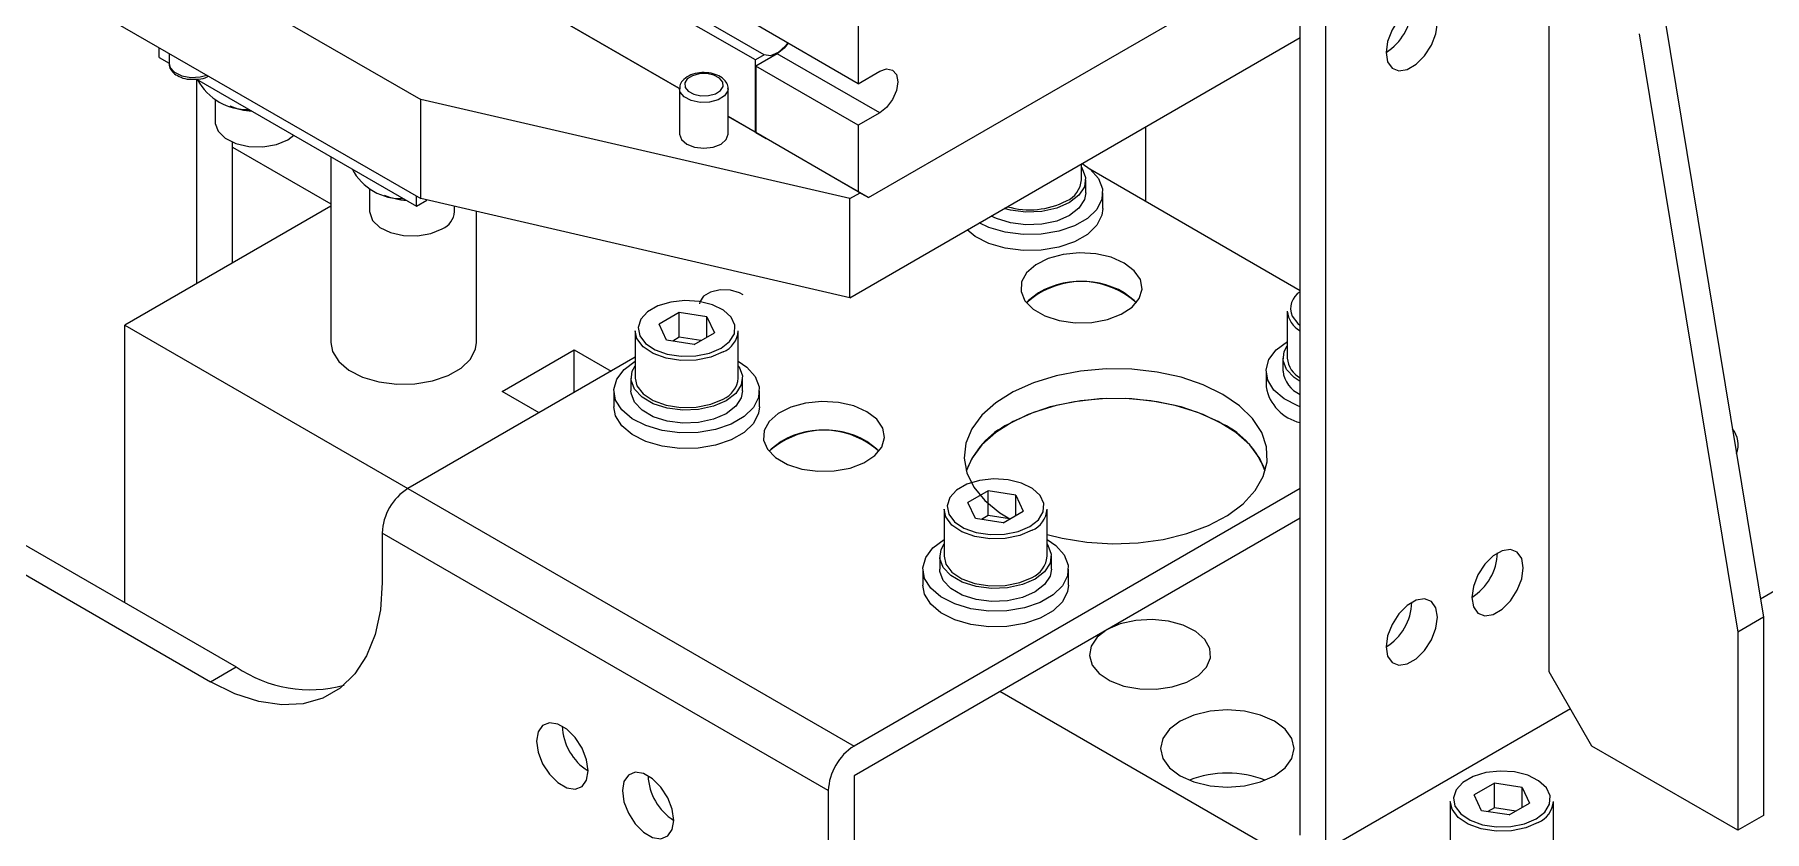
# Model space of a CAD drawing. Header units: millimetres. Extents: x 169 to 14583, y -399 to 10804.
# Drawn here: x 2165.1 to 2307.7, y 7205.3 to 7270.9 of the extents above; entities that cross this region are included whole.
import ezdxf

# ---------------------------------------------------------------- set-up
doc = ezdxf.new("R2010")
doc.units = ezdxf.units.MM
doc.header["$LTSCALE"] = 35

msp = doc.modelspace()

# ---------------------------------------------------------------- linework, layer by layer
at = {"color": 7, "linetype": 'Continuous', "lineweight": 18}
for p, q in [((2225.252, 7269.28), (2171.501, 7300.309)), ((2224.523, 7268.859), (2170.718, 7299.92)), ((2218.218, 7266.538), (2165.261, 7297.109)), ((2165.262, 7297.11), (2218.218, 7266.538)), ((2269.424, 7204.968), (2269.424, 7287.241)), ((2271.546, 7203.744), (2271.546, 7286.016)), ((2165.126, 7283.962), (2196.946, 7265.592)), ((2233.857, 7257.51), (2269.424, 7278.043)), ((2289.931, 7218.44), (2289.931, 7277.231)), ((2165.126, 7275.796), (2196.946, 7257.427)), ((2233.008, 7273.269), (2233.008, 7266.9)), ((2233.008, 7266.9), (2224.559, 7271.778)), ((2299.478, 7272.224), (2307.608, 7222.932)), ((2232.301, 7249.263), (2269.424, 7270.694)), ((2297.356, 7270.999), (2305.487, 7221.708)), ((2175.379, 7269.06), (2175.379, 7269.877)), ((2175.379, 7269.06), (2176.208, 7268.582)), ((2176.208, 7269.399), (2176.208, 7268.57)), ((2225.252, 7269.28), (2224.523, 7268.859)), ((2224.523, 7262.899), (2224.523, 7268.859)), ((2226.326, 7269.369), (2224.559, 7268.349)), ((2234.776, 7264.491), (2226.326, 7269.369)), ((2233.008, 7263.471), (2224.559, 7268.349)), ((2224.559, 7268.349), (2224.559, 7262.878)), ((2233.008, 7266.9), (2234.776, 7267.921)), ((2178.473, 7267.274), (2196.592, 7256.814)), ((2178.505, 7250.451), (2178.505, 7267.255)), ((2218.281, 7266.491), (2218.281, 7262.735)), ((2222.281, 7266.49), (2222.257, 7266.316)), ((2222.281, 7262.735), (2222.281, 7266.491)), ((2180.011, 7265.57), (2180.011, 7263.712)), ((2232.301, 7257.428), (2196.946, 7265.592)), ((2196.946, 7257.427), (2196.946, 7265.592)), ((2234.776, 7264.491), (2233.008, 7263.471)), ((2222.281, 7264.193), (2224.523, 7262.899)), ((2225.372, 7262.409), (2222.281, 7264.193)), ((2233.008, 7263.471), (2233.008, 7258)), ((2256.697, 7257.219), (2256.697, 7263.346)), ((2181.434, 7252.141), (2181.434, 7262.085)), ((2181.434, 7261.679), (2189.532, 7257.005)), ((2185.986, 7262.283), (2186.487, 7262.648)), ((2224.523, 7262.899), (2224.559, 7262.878)), ((2233.008, 7258), (2224.559, 7262.878)), ((2224.559, 7262.878), (2225.407, 7262.388)), ((2233.857, 7257.51), (2225.407, 7262.388)), ((2189.532, 7260.89), (2189.532, 7245.584)), ((2251.401, 7258.974), (2251.401, 7260.289)), ((2251.751, 7257.913), (2251.751, 7258.974)), ((2252.095, 7259.875), (2269.424, 7249.871)), ((2192.739, 7258.222), (2192.739, 7256.364)), ((2196.592, 7256.814), (2196.592, 7257.631)), ((2232.301, 7249.263), (2196.946, 7257.427)), ((2232.301, 7257.428), (2233.15, 7257.918)), ((2232.301, 7249.263), (2232.301, 7257.428)), ((2233.008, 7258), (2233.857, 7257.51)), ((2253.151, 7256.606), (2253.151, 7257.913)), ((2189.532, 7256.816), (2172.551, 7247.013)), ((2196.592, 7256.814), (2197.452, 7257.31)), ((2199.739, 7256.364), (2199.739, 7256.782)), ((2201.532, 7245.584), (2201.532, 7256.368)), ((2218.256, 7248.044), (2216.589, 7247.081)), ((2220.534, 7247.691), (2218.256, 7248.044)), ((2218.256, 7246.002), (2218.256, 7248.044)), ((2220.534, 7247.691), (2221.144, 7246.377)), ((2220.534, 7246.024), (2220.534, 7247.691)), ((2268.356, 7248.157), (2268.356, 7244.279)), ((2172.551, 7224.15), (2172.551, 7247.013)), ((2172.551, 7247.013), (2195.885, 7233.543)), ((2214.616, 7246.525), (2214.616, 7242.646)), ((2217.199, 7245.766), (2216.589, 7247.081)), ((2218.256, 7246.002), (2217.71, 7245.687)), ((2220.022, 7245.729), (2218.256, 7246.002)), ((2219.477, 7245.414), (2221.144, 7246.377)), ((2223.116, 7242.646), (2223.116, 7246.525)), ((2203.664, 7241.543), (2209.603, 7244.972)), ((2209.603, 7244.972), (2212.643, 7243.217)), ((2209.603, 7241.462), (2209.603, 7244.972)), ((2219.477, 7245.414), (2217.199, 7245.766)), ((2214.616, 7244.356), (2195.885, 7233.543)), ((2266.606, 7243.217), (2266.606, 7241.911)), ((2268.006, 7244.279), (2268.006, 7243.217)), ((2214.266, 7242.646), (2214.266, 7241.585)), ((2223.466, 7241.585), (2223.466, 7242.646)), ((2206.704, 7239.788), (2203.664, 7241.543)), ((2212.866, 7241.585), (2212.866, 7240.278)), ((2224.866, 7240.278), (2224.866, 7241.585)), ((2195.885, 7233.543), (2232.655, 7212.316)), ((2269.424, 7233.543), (2232.655, 7212.316)), ((2243.712, 7233.348), (2242.045, 7232.386)), ((2245.989, 7232.996), (2243.712, 7233.348)), ((2243.712, 7231.307), (2243.712, 7233.348)), ((2240.072, 7231.829), (2240.072, 7227.951)), ((2242.655, 7231.071), (2242.045, 7232.386)), ((2245.989, 7232.996), (2246.6, 7231.681)), ((2245.989, 7231.329), (2245.989, 7232.996)), ((2248.572, 7227.951), (2248.572, 7231.829)), ((2269.424, 7231.093), (2232.655, 7209.867)), ((2244.932, 7230.719), (2242.655, 7231.071)), ((2243.712, 7231.307), (2243.166, 7230.992)), ((2245.478, 7231.034), (2243.712, 7231.307)), ((2244.932, 7230.719), (2246.6, 7231.681)), ((2162.702, 7229.836), (2181.743, 7218.844)), ((2230.534, 7208.642), (2193.764, 7229.869)), ((2193.764, 7229.869), (2193.764, 7225.786)), ((2160.58, 7228.612), (2179.622, 7217.619)), ((2239.722, 7227.951), (2239.722, 7226.889)), ((2248.922, 7226.889), (2248.922, 7227.951)), ((2238.322, 7226.889), (2238.322, 7225.583)), ((2250.322, 7225.583), (2250.322, 7226.889)), ((2310.437, 7226.195), (2307.363, 7224.421)), ((2307.608, 7222.932), (2305.487, 7221.708)), ((2307.608, 7222.932), (2307.608, 7206.601)), ((2305.487, 7221.708), (2305.487, 7205.377)), ((2179.622, 7217.619), (2181.743, 7218.844)), ((2293.466, 7212.316), (2289.931, 7218.44)), ((2306.194, 7181.292), (2244.676, 7216.806)), ((2291.698, 7215.378), (2271.546, 7203.744)), ((2305.487, 7205.377), (2293.466, 7212.316)), ((2232.655, 7209.867), (2232.655, 7199.31)), ((2285.431, 7209.264), (2283.764, 7208.302)), ((2287.709, 7208.912), (2285.431, 7209.264)), ((2285.431, 7207.223), (2285.431, 7209.264)), ((2287.709, 7208.912), (2288.319, 7207.597)), ((2287.709, 7207.245), (2287.709, 7208.912)), ((2230.534, 7208.642), (2230.534, 7198.085)), ((2281.791, 7207.745), (2281.791, 7203.867)), ((2284.374, 7206.987), (2283.764, 7208.302)), ((2286.652, 7206.635), (2288.319, 7207.597)), ((2290.291, 7203.867), (2290.291, 7207.745)), ((2286.652, 7206.635), (2284.374, 7206.987)), ((2285.431, 7207.223), (2284.885, 7206.908)), ((2287.197, 7206.95), (2285.431, 7207.223)), ((2307.608, 7206.601), (2305.487, 7205.377))]:
    msp.add_line(p, q, dxfattribs=at)
at = {"color": 7, "linetype": 'Continuous', "lineweight": 18, "flags": 128}
for points in [[(2280.738, 7271.924), (2280.61, 7272.688), (2280.242, 7273.212), (2279.678, 7273.433), (2278.985, 7273.325), (2278.248, 7272.899), (2277.556, 7272.209), (2276.992, 7271.336), (2276.623, 7270.387), (2276.496, 7269.475), (2276.623, 7268.711), (2276.992, 7268.187), (2277.556, 7267.966), (2278.248, 7268.075), (2278.985, 7268.5), (2279.678, 7269.19), (2280.242, 7270.063), (2280.61, 7271.012), (2280.738, 7271.924)], [(2227.19, 7270.259), (2227.009, 7270.018), (2226.406, 7269.462), (2225.784, 7269.2), (2225.252, 7269.28)], [(2227.226, 7270.239), (2226.895, 7269.828), (2226.326, 7269.369)], [(2176.208, 7268.57), (2176.29, 7268.242), (2176.654, 7267.843), (2177.254, 7267.556), (2178, 7267.422), (2178.777, 7267.464), (2179.311, 7267.607)], [(2221.862, 7266.678), (2221.834, 7267.038), (2221.57, 7267.364), (2221.11, 7267.608), (2220.523, 7267.731), (2219.899, 7267.715), (2219.334, 7267.562), (2218.912, 7267.297), (2218.699, 7266.958), (2218.727, 7266.598), (2218.991, 7266.271), (2219.451, 7266.028), (2220.038, 7265.905), (2220.662, 7265.921), (2221.227, 7266.073), (2221.649, 7266.339), (2221.862, 7266.678)], [(2234.776, 7267.921), (2235.344, 7268.118), (2235.826, 7268.025), (2236.148, 7267.654), (2236.261, 7267.063), (2236.148, 7266.342), (2235.826, 7265.6), (2235.344, 7264.95), (2234.776, 7264.491)], [(2222.257, 7266.316), (2221.991, 7265.893), (2221.464, 7265.56), (2220.757, 7265.37), (2219.977, 7265.35), (2219.244, 7265.504), (2218.668, 7265.808), (2218.338, 7266.216), (2218.281, 7266.49)], [(2180.011, 7263.712), (2180.014, 7263.628), (2180.25, 7262.977), (2180.84, 7262.406), (2181.719, 7261.976), (2182.793, 7261.734), (2183.944, 7261.707), (2185.048, 7261.896), (2185.986, 7262.283)], [(2218.281, 7262.735), (2218.433, 7262.293), (2218.866, 7261.919), (2219.515, 7261.668), (2220.281, 7261.58), (2221.046, 7261.668), (2221.695, 7261.919), (2222.128, 7262.293), (2222.281, 7262.735)], [(2251.46, 7260.323), (2252.113, 7259.86), (2252.796, 7259.086), (2253.124, 7258.239), (2253.077, 7257.371), (2252.657, 7256.537), (2251.892, 7255.79), (2250.828, 7255.176), (2249.533, 7254.734), (2248.089, 7254.492), (2246.586, 7254.464), (2245.118, 7254.654), (2243.778, 7255.048), (2242.976, 7255.425)], [(2251.401, 7259.99), (2251.461, 7259.902), (2251.739, 7259.164), (2251.645, 7258.41), (2251.188, 7257.702), (2250.403, 7257.097), (2249.355, 7256.644), (2248.128, 7256.379), (2246.822, 7256.326), (2245.543, 7256.486), (2245.038, 7256.615)], [(2251.751, 7257.913), (2251.645, 7257.348), (2251.188, 7256.64), (2250.403, 7256.035), (2249.355, 7255.582), (2248.128, 7255.318), (2246.822, 7255.264), (2245.543, 7255.425), (2244.394, 7255.787), (2243.966, 7255.997)], [(2192.739, 7256.364), (2192.742, 7256.28), (2192.978, 7255.629), (2193.568, 7255.058), (2194.447, 7254.628), (2195.521, 7254.386), (2196.672, 7254.359), (2197.776, 7254.549), (2198.714, 7254.935)], [(2253.151, 7256.606), (2253.077, 7256.064), (2252.657, 7255.231), (2251.892, 7254.483), (2250.828, 7253.869), (2249.533, 7253.427), (2248.089, 7253.185), (2246.586, 7253.158), (2245.118, 7253.347), (2243.778, 7253.742), (2242.65, 7254.316), (2241.979, 7254.85)], [(2254.929, 7252.116), (2253.844, 7252.591), (2252.577, 7252.879), (2251.223, 7252.96), (2249.881, 7252.826), (2248.651, 7252.489), (2247.625, 7251.972), (2246.878, 7251.315), (2246.466, 7250.565), (2246.419, 7249.78), (2246.742, 7249.016), (2247.409, 7248.331), (2248.372, 7247.775), (2249.559, 7247.39), (2250.882, 7247.204), (2252.243, 7247.231), (2253.541, 7247.468), (2254.679, 7247.899), (2255.574, 7248.492), (2256.159, 7249.202), (2256.39, 7249.976), (2256.251, 7250.758), (2255.752, 7251.49), (2254.929, 7252.116)], [(2221.695, 7245.096), (2222.403, 7245.65), (2222.797, 7246.3), (2222.841, 7246.987), (2222.533, 7247.652), (2221.898, 7248.235), (2220.994, 7248.684), (2219.902, 7248.959), (2218.717, 7249.036), (2217.545, 7248.908), (2216.491, 7248.587), (2215.648, 7248.1), (2215.091, 7247.491), (2214.869, 7246.815), (2215.003, 7246.131), (2215.012, 7246.112)], [(2223.508, 7249.489), (2223.22, 7249.655), (2222.47, 7249.877), (2221.627, 7249.903), (2220.84, 7249.729), (2220.244, 7249.384), (2219.942, 7248.93), (2219.917, 7248.748)], [(2247.858, 7249.666), (2247.035, 7249.04), (2246.866, 7248.85)], [(2255.921, 7248.85), (2255.752, 7249.04), (2254.929, 7249.666)], [(2268.752, 7247.745), (2269.22, 7247.133), (2269.424, 7246.962)], [(2221.872, 7244.79), (2220.852, 7244.356), (2219.656, 7244.114), (2218.39, 7244.087), (2217.167, 7244.276), (2216.094, 7244.665), (2215.268, 7245.219), (2214.761, 7245.89), (2214.616, 7246.525)], [(2215.012, 7246.112), (2215.479, 7245.5), (2216.257, 7244.979), (2217.267, 7244.612), (2218.418, 7244.434), (2219.61, 7244.46), (2220.735, 7244.687), (2221.695, 7245.096)], [(2189.532, 7245.584), (2189.676, 7244.829), (2190.186, 7244.012), (2191.031, 7243.294), (2192.159, 7242.72), (2193.499, 7242.325), (2194.967, 7242.136), (2196.47, 7242.163), (2197.915, 7242.406), (2199.209, 7242.848), (2200.273, 7243.461), (2201.038, 7244.209), (2201.458, 7245.043), (2201.532, 7245.584)], [(2269.424, 7240.281), (2269.234, 7240.353), (2268.106, 7240.927), (2267.26, 7241.645), (2266.751, 7242.462), (2266.609, 7243.326), (2266.845, 7244.184), (2267.442, 7244.981), (2268.364, 7245.667)], [(2269.424, 7242.361), (2268.924, 7242.688), (2268.296, 7243.351), (2268.018, 7244.089), (2268.112, 7244.843), (2268.356, 7245.295)], [(2223.116, 7244.03), (2223.829, 7243.532), (2224.512, 7242.758), (2224.84, 7241.911), (2224.792, 7241.043), (2224.373, 7240.209), (2223.607, 7239.462), (2222.544, 7238.848), (2221.249, 7238.406), (2219.805, 7238.164), (2218.302, 7238.136), (2216.834, 7238.326), (2215.494, 7238.72), (2214.366, 7239.294), (2213.52, 7240.012), (2213.011, 7240.829), (2212.869, 7241.693), (2213.105, 7242.551), (2213.702, 7243.348), (2214.624, 7244.034), (2214.624, 7244.034)], [(2223.116, 7243.662), (2223.176, 7243.574), (2223.455, 7242.836), (2223.361, 7242.082), (2222.904, 7241.373), (2222.119, 7240.768), (2221.071, 7240.315), (2219.844, 7240.051), (2218.538, 7239.997), (2217.259, 7240.158), (2216.11, 7240.52), (2215.184, 7241.055), (2214.556, 7241.718), (2214.278, 7242.457), (2214.371, 7243.211), (2214.616, 7243.662)], [(2263.06, 7241.299), (2261.44, 7242.088), (2259.611, 7242.707), (2257.627, 7243.139), (2255.546, 7243.372), (2253.426, 7243.398), (2251.329, 7243.216), (2249.316, 7242.833), (2247.443, 7242.259), (2245.766, 7241.511), (2244.332, 7240.609), (2243.182, 7239.581), (2242.35, 7238.455), (2241.859, 7237.264), (2241.724, 7236.043), (2241.949, 7234.826), (2242.527, 7233.648), (2243.441, 7232.544), (2244.665, 7231.545), (2245.483, 7231.036)], [(2214.616, 7242.646), (2214.761, 7242.011), (2215.268, 7241.341), (2216.094, 7240.786), (2217.167, 7240.397), (2218.39, 7240.208), (2219.656, 7240.235), (2220.852, 7240.477), (2221.872, 7240.911)], [(2224.866, 7240.278), (2224.792, 7239.736), (2224.373, 7238.903), (2223.607, 7238.155), (2222.544, 7237.541), (2221.249, 7237.099), (2219.805, 7236.857), (2218.302, 7236.83), (2216.834, 7237.019), (2215.494, 7237.413), (2214.366, 7237.988), (2213.52, 7238.706), (2213.011, 7239.523), (2212.866, 7240.278)], [(2223.466, 7241.585), (2223.361, 7241.02), (2222.904, 7240.312), (2222.119, 7239.707), (2221.071, 7239.254), (2219.844, 7238.99), (2218.538, 7238.936), (2217.259, 7239.097), (2216.11, 7239.459), (2215.184, 7239.993), (2214.556, 7240.657), (2214.278, 7241.395), (2214.266, 7241.585)], [(2233.716, 7239.87), (2232.631, 7240.345), (2231.364, 7240.633), (2230.009, 7240.714), (2228.667, 7240.58), (2227.438, 7240.243), (2226.411, 7239.726), (2225.665, 7239.069), (2225.253, 7238.319), (2225.206, 7237.534), (2225.529, 7236.77), (2226.196, 7236.085), (2227.159, 7235.529), (2228.346, 7235.144), (2229.669, 7234.958), (2231.03, 7234.984), (2232.327, 7235.222), (2233.466, 7235.653), (2234.361, 7236.246), (2234.946, 7236.956), (2235.177, 7237.73), (2235.038, 7238.512), (2234.538, 7239.244), (2233.716, 7239.87)], [(2263.06, 7238.849), (2261.44, 7239.638), (2259.611, 7240.257), (2257.627, 7240.69), (2255.546, 7240.922), (2253.426, 7240.948), (2251.329, 7240.767), (2249.316, 7240.384), (2247.443, 7239.81), (2245.766, 7239.061), (2244.332, 7238.16), (2243.182, 7237.131), (2242.35, 7236.005), (2241.903, 7234.971)], [(2266.54, 7234.971), (2266.093, 7236.005), (2265.261, 7237.131), (2264.112, 7238.16), (2262.677, 7239.061), (2261, 7239.81), (2259.127, 7240.384), (2257.114, 7240.767), (2255.017, 7240.948), (2252.897, 7240.922), (2250.816, 7240.69), (2248.832, 7240.257), (2247.004, 7239.638), (2245.383, 7238.849)], [(2248.572, 7229.759), (2249.808, 7229.445), (2251.848, 7229.111), (2253.956, 7228.982), (2256.072, 7229.06), (2258.135, 7229.343), (2260.085, 7229.823), (2261.866, 7230.487), (2263.428, 7231.315), (2264.724, 7232.283), (2265.719, 7233.364), (2266.382, 7234.526), (2266.696, 7235.737), (2266.651, 7236.961), (2266.249, 7238.162), (2265.5, 7239.307), (2264.427, 7240.363), (2263.06, 7241.299)], [(2226.644, 7237.42), (2225.822, 7236.794), (2225.652, 7236.604)], [(2234.708, 7236.604), (2234.538, 7236.794), (2233.716, 7237.42)], [(2247.151, 7230.401), (2247.859, 7230.954), (2248.252, 7231.604), (2248.297, 7232.292), (2247.988, 7232.957), (2247.354, 7233.54), (2246.45, 7233.989), (2245.357, 7234.264), (2244.173, 7234.341), (2243.001, 7234.213), (2241.947, 7233.891), (2241.104, 7233.405), (2240.547, 7232.796), (2240.325, 7232.12), (2240.458, 7231.436), (2240.468, 7231.417)], [(2247.327, 7230.094), (2246.308, 7229.66), (2245.112, 7229.419), (2243.846, 7229.391), (2242.623, 7229.581), (2241.55, 7229.97), (2240.724, 7230.524), (2240.217, 7231.194), (2240.072, 7231.829)], [(2240.468, 7231.417), (2240.935, 7230.805), (2241.713, 7230.283), (2242.723, 7229.917), (2243.874, 7229.739), (2245.066, 7229.765), (2246.191, 7229.992), (2247.151, 7230.401)], [(2248.572, 7229.334), (2249.285, 7228.836), (2249.967, 7228.063), (2250.296, 7227.215), (2250.248, 7226.347), (2249.829, 7225.514), (2249.063, 7224.766), (2248, 7224.152), (2246.705, 7223.71), (2245.261, 7223.468), (2243.758, 7223.441), (2242.29, 7223.63), (2240.95, 7224.024), (2239.821, 7224.599), (2238.976, 7225.317), (2238.467, 7226.134), (2238.325, 7226.998), (2238.56, 7227.856), (2239.158, 7228.652), (2240.08, 7229.338), (2240.08, 7229.338)], [(2248.572, 7228.967), (2248.632, 7228.879), (2248.91, 7228.14), (2248.817, 7227.386), (2248.359, 7226.678), (2247.575, 7226.073), (2246.527, 7225.62), (2245.3, 7225.356), (2243.994, 7225.302), (2242.715, 7225.463), (2241.565, 7225.825), (2240.64, 7226.359), (2240.012, 7227.023), (2239.734, 7227.761), (2239.827, 7228.515), (2240.072, 7228.967)], [(2240.072, 7227.951), (2240.217, 7227.316), (2240.724, 7226.645), (2241.55, 7226.091), (2242.623, 7225.702), (2243.846, 7225.513), (2245.112, 7225.54), (2246.308, 7225.782), (2247.327, 7226.216)], [(2287.809, 7227.014), (2287.681, 7227.778), (2287.313, 7228.302), (2286.749, 7228.523), (2286.056, 7228.414), (2285.32, 7227.989), (2284.627, 7227.298), (2284.063, 7226.426), (2283.695, 7225.476), (2283.567, 7224.565), (2283.695, 7223.801), (2284.063, 7223.276), (2284.627, 7223.055), (2285.32, 7223.164), (2286.056, 7223.589), (2286.749, 7224.28), (2287.313, 7225.153), (2287.681, 7226.102), (2287.809, 7227.014)], [(2248.922, 7226.889), (2248.817, 7226.325), (2248.359, 7225.617), (2247.575, 7225.012), (2246.527, 7224.559), (2245.3, 7224.294), (2243.994, 7224.241), (2242.715, 7224.401), (2241.565, 7224.763), (2240.64, 7225.298), (2240.012, 7225.961), (2239.734, 7226.7), (2239.722, 7226.889)], [(2193.764, 7225.786), (2193.62, 7223.545), (2193.191, 7221.516), (2192.486, 7219.74), (2191.519, 7218.253), (2190.31, 7217.086), (2188.883, 7216.262), (2187.268, 7215.798), (2185.497, 7215.703), (2183.606, 7215.981), (2181.635, 7216.623), (2179.622, 7217.619)], [(2250.322, 7225.583), (2250.248, 7225.041), (2249.829, 7224.207), (2249.063, 7223.46), (2248, 7222.846), (2246.705, 7222.404), (2245.261, 7222.162), (2243.758, 7222.134), (2242.29, 7222.324), (2240.95, 7222.718), (2239.821, 7223.292), (2238.976, 7224.01), (2238.467, 7224.827), (2238.322, 7225.583)], [(2276.496, 7220.482), (2276.623, 7219.719), (2276.992, 7219.194), (2277.556, 7218.973), (2278.248, 7219.082), (2278.985, 7219.507), (2279.678, 7220.198), (2280.242, 7221.071), (2280.61, 7222.02), (2280.738, 7222.932), (2280.61, 7223.696), (2280.242, 7224.22), (2279.678, 7224.441), (2278.985, 7224.332), (2278.248, 7223.907), (2277.556, 7223.216), (2276.992, 7222.344), (2276.623, 7221.394), (2276.496, 7220.482)], [(2253.515, 7221.909), (2252.692, 7221.282), (2252.192, 7220.551), (2252.053, 7219.769), (2252.284, 7218.994), (2252.869, 7218.284), (2253.764, 7217.692), (2254.903, 7217.261), (2256.201, 7217.023), (2257.561, 7216.996), (2258.884, 7217.182), (2260.071, 7217.568), (2261.034, 7218.123), (2261.701, 7218.809), (2262.024, 7219.572), (2261.977, 7220.358), (2261.565, 7221.107), (2260.819, 7221.765), (2259.792, 7222.281), (2258.563, 7222.619), (2257.221, 7222.752), (2255.866, 7222.672), (2254.6, 7222.384), (2253.515, 7221.909)], [(2259.525, 7214.357), (2258.651, 7213.699), (2258.101, 7212.933), (2257.914, 7212.112), (2258.101, 7211.29), (2258.651, 7210.524), (2259.525, 7209.867), (2260.664, 7209.362), (2261.991, 7209.045), (2263.414, 7208.937), (2264.838, 7209.045), (2266.164, 7209.362), (2267.303, 7209.867), (2268.177, 7210.524), (2268.727, 7211.29), (2268.914, 7212.112), (2268.727, 7212.933), (2268.177, 7213.699), (2267.303, 7214.357), (2266.164, 7214.861), (2264.838, 7215.179), (2263.414, 7215.287), (2261.991, 7215.179), (2260.664, 7214.861), (2259.525, 7214.357)], [(2206.492, 7212.722), (2206.62, 7211.811), (2206.988, 7210.861), (2207.553, 7209.989), (2208.245, 7209.298), (2208.982, 7208.873), (2209.674, 7208.764), (2210.238, 7208.985), (2210.607, 7209.509), (2210.735, 7210.273), (2210.607, 7211.185), (2210.238, 7212.134), (2209.674, 7213.007), (2208.982, 7213.698), (2208.245, 7214.123), (2207.553, 7214.232), (2206.988, 7214.01), (2206.62, 7213.486), (2206.492, 7212.722)], [(2217.806, 7206.191), (2217.678, 7207.103), (2217.309, 7208.052), (2216.745, 7208.925), (2216.053, 7209.615), (2215.316, 7210.041), (2214.624, 7210.149), (2214.059, 7209.928), (2213.691, 7209.404), (2213.563, 7208.64), (2213.691, 7207.729), (2214.059, 7206.779), (2214.624, 7205.907), (2215.316, 7205.216), (2216.053, 7204.791), (2216.745, 7204.682), (2217.309, 7204.903), (2217.678, 7205.427), (2217.806, 7206.191)], [(2288.87, 7206.317), (2289.578, 7206.87), (2289.972, 7207.52), (2290.016, 7208.208), (2289.708, 7208.873), (2289.073, 7209.456), (2288.17, 7209.905), (2287.077, 7210.18), (2285.892, 7210.257), (2284.72, 7210.129), (2283.666, 7209.807), (2282.823, 7209.321), (2282.266, 7208.712), (2282.044, 7208.036), (2282.178, 7207.352), (2282.187, 7207.332)], [(2289.047, 7206.01), (2288.027, 7205.576), (2286.832, 7205.335), (2285.566, 7205.307), (2284.342, 7205.497), (2283.269, 7205.886), (2282.443, 7206.44), (2281.936, 7207.11), (2281.791, 7207.745)], [(2282.187, 7207.332), (2282.655, 7206.721), (2283.432, 7206.199), (2284.442, 7205.833), (2285.594, 7205.655), (2286.785, 7205.681), (2287.911, 7205.908), (2288.87, 7206.317)]]:
    msp.add_lwpolyline(points, dxfattribs=at)
at = {"color": 7, "linetype": 'Continuous', "lineweight": 18}
for centre, radius, start, end in [((2274.074, 7273.322), 4.546, 302.18327, 357.81673), ((2182.641, 7269.39), 4.619, 207.97674, 272.02863), ((2183.411, 7270.314), 5.689, 247.25823, 266.38063), ((2195.369, 7262.042), 4.619, 207.97674, 272.02863), ((2249.325, 7259.149), 2.083, 293.5055, 355.17436), ((2196.139, 7262.966), 5.689, 247.25813, 266.38063), ((2198.06, 7256.486), 1.683, 292.84859, 355.83127), ((2247.13, 7263.126), 6.619, 253.93197, 297.19988), ((2251.458, 7243.715), 6.889, 59.75136, 131.80915), ((2251.328, 7243.715), 6.889, 48.19085, 120.24864), ((2270.277, 7248.356), 1.643, 121.25795, 201.84433), ((2270.431, 7248.356), 2.084, 185.4569, 241.12625), ((2221.041, 7246.7), 2.083, 293.5055, 355.17436), ((2270.315, 7243.441), 2.319, 185.54105, 247.42046), ((2270.431, 7244.477), 2.084, 185.4569, 241.12625), ((2221.041, 7242.821), 2.083, 293.5055, 355.17436), ((2270.26, 7242.597), 3.718, 190.63536, 257.00531), ((2248.486, 7232.564), 7.009, 116.27728, 159.91463), ((2259.957, 7232.564), 7.009, 20.08537, 63.72272), ((2230.245, 7231.469), 6.889, 59.75136, 131.80915), ((2230.115, 7231.469), 6.889, 48.19087, 120.24864), ((2303.389, 7237.133), 2.123, 340.09851, 38.63478), ((2198.37, 7229.659), 4.61, 122.60548, 177.39452), ((2246.497, 7232.005), 2.083, 293.5055, 355.17436), ((2246.497, 7228.126), 2.083, 293.5055, 355.17436), ((2281.145, 7228.412), 4.546, 302.18327, 357.81673), ((2274.174, 7224.272), 4.444, 301.49108, 358.5143), ((2187.797, 7227.609), 10.652, 235.37, 285.39893), ((2213.141, 7214.111), 4.53, 182.07995, 237.92005), ((2235.139, 7208.432), 4.61, 122.60548, 177.39452), ((2220.212, 7210.029), 4.53, 182.07995, 237.92005), ((2263.414, 7201.38), 8.7, 68.9509, 111.0491), ((2288.216, 7207.921), 2.083, 293.5055, 355.17436)]:
    msp.add_arc(centre, radius, start, end, dxfattribs=at)
for points, knots in [([(2176.22, 7268.585), (2176.216, 7268.565), (2176.179, 7268.394), (2176.323, 7268.067), (2176.644, 7267.688), (2177.175, 7267.404), (2177.698, 7267.251), (2178.016, 7267.264), (2178.081, 7267.267)], [0, 0, 0, 0, 0.0273692, 0.2319966, 0.4346432, 0.6712473, 0.9327756, 1, 1, 1, 1]), ([(2178.081, 7267.267), (2178.269, 7267.264), (2178.709, 7267.257), (2179.2, 7267.366), (2179.406, 7267.513), (2179.436, 7267.535)], [0, 0, 0, 0, 0.3871197, 0.9092771, 1, 1, 1, 1]), ([(2222.265, 7266.489), (2222.269, 7266.53), (2222.289, 7266.72), (2222.132, 7267.053), (2221.783, 7267.418), (2221.227, 7267.697), (2220.505, 7267.838), (2219.728, 7267.798), (2219.017, 7267.574), (2218.532, 7267.203), (2218.288, 7266.8), (2218.302, 7266.566), (2218.306, 7266.49)], [0, 0, 0, 0, 0.0263983, 0.1218953, 0.2211666, 0.3377057, 0.4642777, 0.5904087, 0.7174467, 0.8505238, 0.9514556, 1, 1, 1, 1])]:
    msp.add_open_spline(points, degree=3, knots=knots, dxfattribs=at)

doc.saveas('drawing.dxf')
